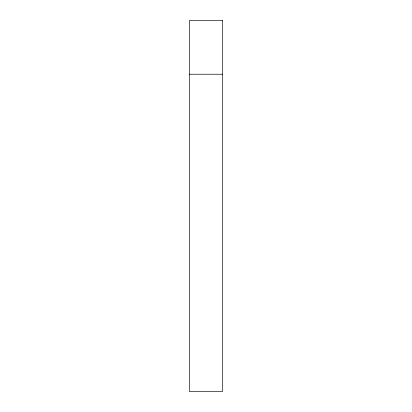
<?xml version="1.0" encoding="UTF-8"?>
<svg xmlns="http://www.w3.org/2000/svg" width="412" height="412" viewBox="0 0 412 412"><rect width="100%" height="100%" fill="white"/><g stroke="black" fill="none" stroke-linecap="round" stroke-linejoin="round"><path stroke-width="0.62" d="M189.314 74.237L222.686 74.237M222.686 20.6L189.314 20.6L189.314 391.4L222.686 391.4L222.686 20.6"/></g></svg>
